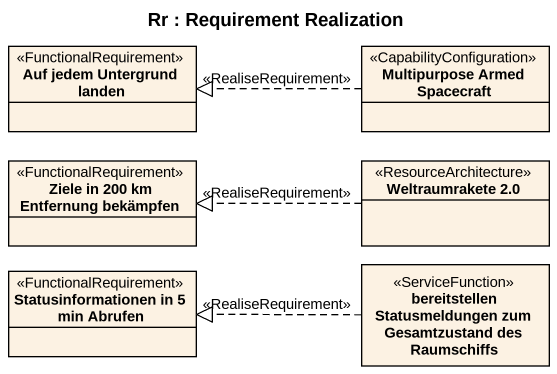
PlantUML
@startuml
title Rr : Requirement Realization
hide circle
hide empty members
class "Auf jedem Untergrund landen" as Auf_jedem_Untergrund_landen <<FunctionalRequirement>>
class "Multipurpose Armed Spacecraft" as Multipurpose_Armed <<CapabilityConfiguration>>
class "Ziele in 200 km Entfernung bekämpfen" as Ziele_in_200_km_Entfernung <<FunctionalRequirement>>
class "Weltraumrakete 2.0" as Weltraumrakete_2_0 <<ResourceArchitecture>>
class "Statusinformationen in 5 min Abrufen" as Statusinformationen_in_5 <<FunctionalRequirement>>
class "bereitstellen Statusmeldungen zum Gesamtzustand des Raumschiffs" as bereitstellen <<ServiceFunction>>
Multipurpose_Armed .left.|> Auf_jedem_Untergrund_landen : <<RealiseRequirement>>
Weltraumrakete_2_0 .left.|> Ziele_in_200_km_Entfernung : <<RealiseRequirement>>
bereitstellen .left.|> Statusinformationen_in_5 : <<RealiseRequirement>>
@enduml
